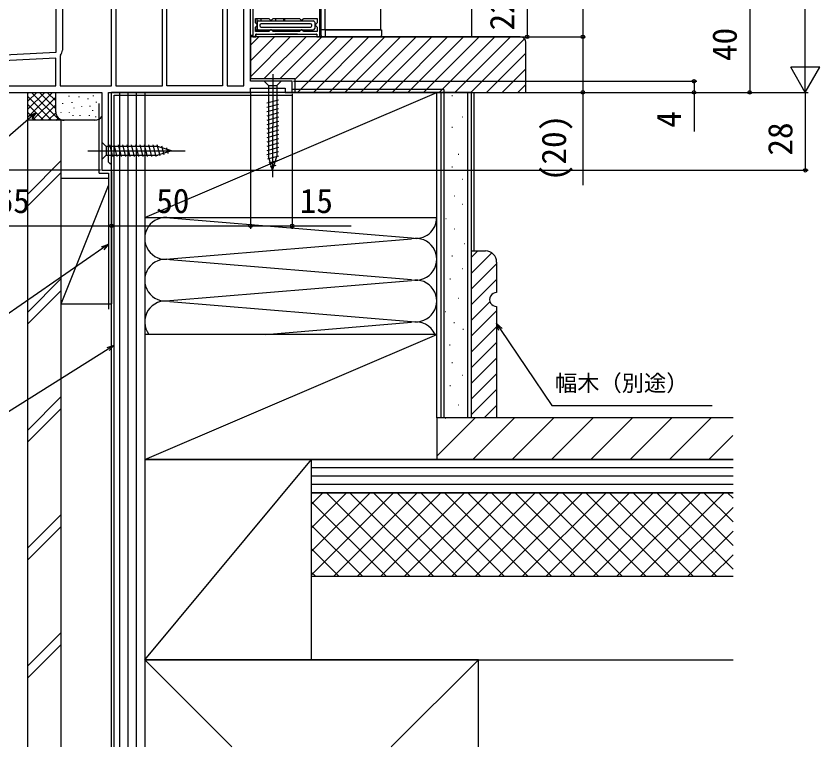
# Model space of a CAD drawing. Units: millimetres, scale not verified. Extents: x -525 to 525, y -783 to 779.
# Drawn here: x -314.2 to -25.2, y -238.1 to 24.7 of the extents above; entities that cross this region are included whole.
import ezdxf
from ezdxf.enums import TextEntityAlignment as Align

# ---------------------------------------------------------------- set-up
doc = ezdxf.new("R2010")
doc.units = ezdxf.units.MM
doc.header["$LTSCALE"] = 4
for name, color, linetype in [('0-2_YKK_11', 7, 'Continuous'), ('0-4_YKK_12', 2, 'Continuous'), ('0-5_YKK_13', 4, 'Continuous'), ('0-7_YKK_D', 6, 'Continuous'), ('0-9_YSS_K', 3, 'Continuous'), ('0-A_YSS_KE', 3, 'Continuous')]:
    doc.layers.add(name, color=color, linetype=linetype)
doc.styles.add('ＭＳ ゴシック', font='')
doc.styles.get('ＭＳ ゴシック').set_extended_font_data('MS Gothic')

msp = doc.modelspace()

# ---------------------------------------------------------------- linework, layer by layer
at = {"layer": '0-2_YKK_11'}
for p, q in [((-212.095, 19.496), (-212.395, 19.196)), ((-206.095, 17.296), (-205.095, 17.296))]:
    msp.add_line(p, q, dxfattribs=at)
for points in [[(-229.995, 1.3), (-229.995, 65.3), (-231.795, 65.3), (-231.795, 63.3), (-239.995, 63.3), (-239.995, 60)], [(-293.78, 38.126), (-292.788, 32.5), (-297.595, 32.5), (-297.595, 37.856), (-297.053, 38.724), (-297.373, 39.3), (-299.995, 39.3), (-299.995, 11.658), (-344.048, 9.35)], [(-229.095, 39.296), (-229.095, 17.296), (-228.095, 17.296), (-228.095, 18.296), (-206.095, 18.296), (-206.095, 17.296)], [(-205.095, 17.296), (-205.095, 39.296)], [(-279.995, -0.3), (-279.995, 36.9), (-283.095, 36.9), (-283.095, 33)], [(-239.995, 32.7), (-239.995, -0.3), (-259.995, -0.3), (-259.995, 32.7), (-258.595, 32.7)], [(-285.995, 30.1), (-297.595, 30.1), (-297.595, 12.533)], [(-212.395, 19.196), (-221.795, 19.196), (-222.095, 19.496), (-222.395, 19.796), (-222.795, 19.796), (-223.095, 19.496), (-223.395, 19.196), (-228.195, 19.196), (-228.195, 20.746), (-227.895, 21.046), (-227.595, 21.346), (-227.595, 21.746), (-227.895, 22.046), (-228.195, 22.346), (-228.195, 23.896), (-223.395, 23.896), (-223.095, 23.596), (-222.795, 23.296), (-222.395, 23.296), (-222.095, 23.596), (-221.795, 23.896), (-212.395, 23.896), (-212.095, 23.596), (-211.795, 23.296), (-211.395, 23.296), (-211.095, 23.596), (-210.795, 23.896), (-205.995, 23.896), (-205.995, 22.346), (-206.295, 22.046), (-206.595, 21.746), (-206.595, 21.346), (-206.295, 21.046), (-205.995, 20.746), (-205.995, 19.196), (-210.795, 19.196), (-211.095, 19.496), (-211.395, 19.796), (-211.795, 19.796), (-212.095, 19.496)], [(-298.278, 10.665), (-298.395, 10.342), (-298.395, -0.3), (-279.995, -0.3)], [(-343.995, -2.7), (-283.395, -2.7), (-283.395, -30.7), (-279.995, -30.7), (-279.995, -28.8), (-280.495, -28.3), (-280.995, -27.8), (-280.995, -2.7), (-229.995, -2.7), (-229.995, -1.2), (-217.495, -1.2), (-217.495, -2.7), (-214.995, -2.7), (-214.995, 1.3), (-229.995, 1.3)]]:
    msp.add_lwpolyline(points, dxfattribs=at)
for points in [[(-238.395, 37.7), (-238.395, -0.3), (-232.395, -0.3), (-232.395, 37.7)], [(-261.595, -0.3), (-261.595, 36.9), (-278.395, 36.9), (-278.395, -0.3)], [(-299.995, 9.656), (-342.595, 7.423), (-342.595, -0.3), (-299.995, -0.3)]]:
    msp.add_lwpolyline(points, close=True, dxfattribs=at)
msp.add_arc((-300.495, 12.533), 2.9, 319.88081, 0.00001, dxfattribs=at)
at = {"layer": '0-4_YKK_12'}
for p, q in [((-204.595, 19.797), (-204.595, 183.57)), ((-203.095, 19.797), (-203.095, 183.57)), ((-183.095, 19.797), (-183.095, 183.57)), ((-183.095, 19.797), (-205.095, 19.797))]:
    msp.add_line(p, q, dxfattribs=at)
at = {"layer": '0-5_YKK_13'}
for p, q in [((-227.595, 19.796), (-227.595, 23.896)), ((-226.295, 23.896), (-226.295, 22.996)), ((-222.595, 23.296), (-222.895, 22.996)), ((-222.295, 22.996), (-222.595, 23.296)), ((-220.895, 22.996), (-220.895, 23.896)), ((-217.995, 22.996), (-217.995, 23.896)), ((-217.795, 23.896), (-217.795, 22.996)), ((-204.895, 24.296), (-204.895, 19.796)), ((-227.095, 22.996), (-207.395, 22.996)), ((-226.595, 21.496), (-226.595, 21.296)), ((-208.395, 21.996), (-226.095, 21.996)), ((-226.095, 20.796), (-208.395, 20.796)), ((-207.895, 21.296), (-207.895, 21.496)), ((-206.895, 22.496), (-206.895, 20.296)), ((-206.895, 21.996), (-206.595, 21.696)), ((-206.592, 21.299), (-206.895, 20.996)), ((-229.095, 19.796), (-229.095, 17.796)), ((-228.195, 19.796), (-207.395, 19.796)), ((-228.095, 17.996), (-228.095, 17.796)), ((-227.795, 18.296), (-206.395, 18.296)), ((-221.095, 19.196), (-221.095, 19.796)), ((-213.095, 18.296), (-221.095, 18.296)), ((-219.095, 19.796), (-219.095, 19.196)), ((-215.095, 18.296), (-219.095, 18.296)), ((-215.095, 19.196), (-215.095, 19.796)), ((-213.095, 19.796), (-213.095, 19.196)), ((-206.095, 17.996), (-206.095, 17.596)), ((-204.595, 17.796), (-204.595, 19.796)), ((-205.795, 17.296), (-203.495, 17.296)), ((-203.495, 17.296), (-183.395, 17.296)), ((-221.995, 3.8), (-221.996, -33.2)), ((-218.896, 1.3), (-220.446, -0.25)), ((-223.546, -0.25), (-223.546, -25.784)), ((-220.446, -0.25), (-220.446, -25.784)), ((-219.896, -5.445), (-224.096, -6.571)), ((-219.896, -6.998), (-224.096, -8.123)), ((-219.896, -8.551), (-224.096, -9.676)), ((-219.896, -10.104), (-224.096, -11.229)), ((-219.896, -11.657), (-224.096, -12.782)), ((-219.896, -13.21), (-224.096, -14.335)), ((-219.896, -14.763), (-224.096, -15.888)), ((-219.896, -16.316), (-224.096, -17.441)), ((-219.896, -17.869), (-224.096, -18.994)), ((-219.896, -19.421), (-224.096, -20.547)), ((-283.395, -20.6), (-283.395, -26.8)), ((-283.395, -20.6), (-281.845, -22.15)), ((-263.311, -22.15), (-281.845, -22.15)), ((-281.845, -22.15), (-281.845, -25.25)), ((-279.419, -25.8), (-280.544, -21.6)), ((-277.866, -25.8), (-278.992, -21.6)), ((-276.313, -25.8), (-277.439, -21.6)), ((-274.76, -25.8), (-275.886, -21.6)), ((-273.207, -25.8), (-274.333, -21.6)), ((-271.654, -25.8), (-272.78, -21.6)), ((-270.102, -25.8), (-271.227, -21.6)), ((-268.549, -25.8), (-269.674, -21.6)), ((-266.996, -25.8), (-268.121, -21.6)), ((-265.443, -25.8), (-266.568, -21.6)), ((-263.89, -25.8), (-265.015, -21.6)), ((-262.406, -25.541), (-263.462, -21.6)), ((-258.395, -23.7), (-263.311, -22.15)), ((-260.974, -25.09), (-261.788, -22.054)), ((-259.542, -24.638), (-260.092, -22.588)), ((-219.896, -20.974), (-224.096, -22.1)), ((-219.896, -22.527), (-224.096, -23.653)), ((-288.395, -23.7), (-253.395, -23.7)), ((-283.395, -26.8), (-281.845, -25.25)), ((-281.845, -25.25), (-263.311, -25.25)), ((-258.395, -23.7), (-263.311, -25.25)), ((-219.896, -24.08), (-224.096, -25.206)), ((-219.896, -25.633), (-223.837, -26.689)), ((-221.996, -30.7), (-223.546, -25.784)), ((-221.996, -30.7), (-223.546, -25.784)), ((-221.996, -30.7), (-220.446, -25.784)), ((-220.35, -27.308), (-223.386, -28.121)), ((-220.884, -29.004), (-222.934, -29.553))]:
    msp.add_line(p, q, dxfattribs=at)
msp.add_lwpolyline([(-229.095, 17.796), (-230.015, 17.796), (-230.015, 27.796), (-229.095, 27.796)], close=True, dxfattribs=at)
for points in [[(-211.295, 22.996), (-211.595, 23.296), (-211.895, 22.996)], [(-227.595, 22.496), (-227.595, 20.296), (-227.595, 22.496)], [(-202.995, 17.796), (-202.995, 19.796), (-204.895, 19.796)], [(-202.995, 19.796), (-182.895, 19.796), (-182.895, 17.796)], [(-218.896, 1.3), (-225.096, 1.3), (-223.546, -0.25), (-220.446, -0.25)]]:
    msp.add_lwpolyline(points, dxfattribs=at)
for centre, radius, start, end in [((-205.395, 24.296), 0.5, 0, 53.1301), ((-227.095, 22.496), 0.5, 90, 180), ((-227.095, 20.296), 0.5, 180, 270), ((-226.095, 21.496), 0.5, 90, 180), ((-226.095, 21.296), 0.5, 180, 270), ((-208.395, 21.496), 0.5, 0, 90), ((-208.395, 21.296), 0.5, 270, 0), ((-207.395, 22.496), 0.5, 0, 90), ((-207.395, 20.296), 0.5, 270, 0), ((-228.595, 17.796), 0.5, 180, 270), ((-228.595, 17.796), 0.5, 270, 0), ((-227.795, 17.996), 0.3, 90, 180), ((-206.395, 17.996), 0.3, 0, 90), ((-205.795, 17.596), 0.3, 180, 270), ((-204.095, 17.796), 0.5, 180, 270), ((-203.495, 17.796), 0.5, 270, 0), ((-183.395, 17.796), 0.5, 270, 0)]:
    msp.add_arc(centre, radius, start, end, dxfattribs=at)
at = {"layer": '0-7_YKK_D'}
for p, q in [((-30.495, 7.8), (-30.495, 486.8)), ((-110.504, 443.298), (-110.504, 17.296)), ((-130.504, 39.297), (-130.504, 17.297)), ((-50.495, 37.3), (-50.495, -2.7)), ((-204.595, 17.297), (-129.504, 17.297)), ((-202.744, 17.296), (-109.504, 17.296)), ((-131.995, 17.3), (-109.504, 17.3)), ((-30.495, -2.7), (-30.495, 15.487)), ((-30.495, -2.7), (-35.745, 6.393)), ((-25.245, 6.393), (-35.745, 6.393)), ((-30.495, -2.7), (-25.245, 6.393)), ((-214.495, 1.3), (-69.495, 1.3)), ((-215.245, -2.7), (-29.495, -2.7)), ((-215.245, -2.7), (-29.495, -2.7)), ((-214.495, -2.7), (-49.495, -2.7)), ((-214.495, -2.7), (-69.495, -2.7)), ((-129.995, -2.7), (-109.504, -2.7)), ((-30.495, -2.7), (-30.495, -30.7)), ((-229.995, -2.95), (-229.995, -51.7)), ((-229.995, -3.95), (-229.995, -51.7)), ((-214.995, -3.2), (-214.995, -51.7)), ((-283.895, -30.7), (-446, -30.7)), ((-280.695, -30.7), (-29.495, -30.7)), ((-279.995, -31.2), (-279.995, -51.7)), ((-279.995, -31.2), (-279.995, -51.7)), ((-344.995, -50.7), (-279.995, -50.7)), ((-279.995, -50.7), (-229.995, -50.7))]:
    msp.add_line(p, q, dxfattribs=at)
for points in [[(-110.504, 17.3), (-110.504, -2.7), (-110.504, -36.045)], [(-70.495, 1.3), (-70.495, -2.7), (-70.495, -16.818)], [(-307.063, -9.977), (-308.99, -11.648), (-354.006, -50.7), (-438.58, -50.7)], [(-309.437, -11.132), (-307.063, -9.977), (-308.542, -12.164)], [(-229.995, -50.7), (-214.995, -50.7), (-193.718, -50.7)], [(-280.995, -57.287), (-283.091, -58.74), (-330.123, -91.351), (-418.073, -91.351)], [(-283.48, -58.179), (-280.995, -57.287), (-282.702, -59.301)], [(-140.632, -88.315), (-141.495, -85.82), (-139.501, -87.549)], [(-141.495, -85.82), (-140.067, -87.932), (-121.582, -115.254), (-63.957, -115.254)], [(-278.995, -93.611), (-281.154, -94.969), (-329.696, -125.51), (-413.833, -125.51)], [(-281.518, -94.39), (-278.995, -93.611), (-280.79, -95.547)]]:
    msp.add_lwpolyline(points, dxfattribs=at)
for centre in [(-130.504, 17.297), (-110.504, 17.3), (-110.504, 17.296), (-70.495, 1.3), (-110.504, -2.7), (-70.495, -2.7), (-50.495, -2.7), (-30.495, -30.7), (-279.995, -50.7), (-279.995, -50.7), (-229.995, -50.7), (-229.995, -50.7), (-214.995, -50.7)]:
    msp.add_circle(centre, 0.637, dxfattribs=at)
at = {"layer": '0-9_YSS_K'}
for p, q in [((-150.495, 183.57), (-150.495, 17.3)), ((-229.995, 14.271), (-226.966, 17.3)), ((-229.995, 8.614), (-221.309, 17.3)), ((-229.995, 2.957), (-215.652, 17.3)), ((-224.995, 2.3), (-209.995, 17.3)), ((-219.339, 2.3), (-204.339, 17.3)), ((-213.995, 1.986), (-198.682, 17.3)), ((-213.025, -2.7), (-193.025, 17.3)), ((-207.368, -2.7), (-187.368, 17.3)), ((-201.711, -2.7), (-181.711, 17.3)), ((-196.054, -2.7), (-176.054, 17.3)), ((-190.397, -2.7), (-170.397, 17.3)), ((-184.741, -2.7), (-164.741, 17.3)), ((-179.084, -2.7), (-159.084, 17.3)), ((-173.427, -2.7), (-153.427, 17.3)), ((-167.77, -2.7), (-147.77, 17.3)), ((-162.113, -2.7), (-142.113, 17.3)), ((-156.456, -2.7), (-136.456, 17.3)), ((-150.799, -2.7), (-131.487, 16.613)), ((-145.143, -2.7), (-130.995, 11.447)), ((-139.486, -2.7), (-130.995, 5.79)), ((-133.829, -2.7), (-130.995, 0.133)), ((-309.995, -12.7), (-309.995, -2.7)), ((-309.995, -11.558), (-301.138, -2.7)), ((-309.995, -8.729), (-303.966, -2.7)), ((-309.995, -5.901), (-306.794, -2.7)), ((-309.995, -3.073), (-309.623, -2.7)), ((-308.682, -2.7), (-298.682, -12.7)), ((-305.853, -2.7), (-299.995, -8.558)), ((-303.025, -2.7), (-299.995, -5.729)), ((-300.196, -2.7), (-299.995, -2.901)), ((-299.995, -9.7), (-299.995, -2.7)), ((-267.995, -2.7), (-279.995, -2.7)), ((-279.995, -238.05), (-279.995, -2.7)), ((-276.995, -238.05), (-276.995, -2.7)), ((-273.995, -238.05), (-273.995, -2.7)), ((-270.995, -238.05), (-270.995, -2.7)), ((-267.995, -2.7), (-267.995, -238.05)), ((-267.995, -47.7), (-162.995, -2.7)), ((-161.495, -2.7), (-161.495, -119.701)), ((-151.995, -2.7), (-151.995, -119.701)), ((-149.495, -59.7), (-149.495, -2.7)), ((-309.995, -4.215), (-301.51, -12.7)), ((-308.309, -12.7), (-299.995, -4.386)), ((-295.24, -3.916), (-295.24, -4.116)), ((-291.647, -4.22), (-291.647, -4.42)), ((-288.43, -4.888), (-288.43, -5.088)), ((-286.581, -3.804), (-286.581, -4.004)), ((-157.526, -3.809), (-157.326, -3.809)), ((-309.995, -7.043), (-304.339, -12.7)), ((-305.481, -12.7), (-299.995, -7.215)), ((-297.5, -6.557), (-297.5, -6.757)), ((-294.153, -6.223), (-294.153, -6.423)), ((-293.494, -8.226), (-293.494, -8.426)), ((-290.701, -7.623), (-290.701, -7.823)), ((-287.762, -7.558), (-287.762, -7.758)), ((-285.494, -6.111), (-285.494, -6.311)), ((-160.51, -8.53), (-160.31, -8.53)), ((-309.995, -9.872), (-307.167, -12.7)), ((-302.652, -12.7), (-299.978, -10.025)), ((-298.168, -9.895), (-298.168, -10.095)), ((-295.155, -9.895), (-295.155, -10.095)), ((-293.828, -10.896), (-293.828, -11.096)), ((-291.313, -10.896), (-291.313, -11.096)), ((-287.932, -10.896), (-287.932, -11.096)), ((-286.749, -9.09), (-286.749, -9.29)), ((-285.663, -11.397), (-285.663, -11.597)), ((-153.796, -11.514), (-153.596, -11.514)), ((-296.995, -12.7), (-309.995, -12.7)), ((-299.824, -12.7), (-299.029, -11.905)), ((-285.645, -12.7), (-296.995, -12.7)), ((-157.526, -15.244), (-157.326, -15.244)), ((-160.51, -20.466), (-160.31, -20.466)), ((-155.288, -24.942), (-155.088, -24.942)), ((-297.995, -27.242), (-309.995, -39.242)), ((-309.995, -43.485), (-297.995, -31.485)), ((-157.526, -29.418), (-157.326, -29.418)), ((-297.995, -78.7), (-297.995, -33.7)), ((-280.995, -33.7), (-297.995, -33.7)), ((-279.995, -33.7), (-279.995, -78.7)), ((-153.796, -33.894), (-153.596, -33.894)), ((-297.995, -78.7), (-280.995, -36.2)), ((-160.51, -36.878), (-160.31, -36.878)), ((-156.78, -39.862), (-156.58, -39.862)), ((-153.796, -42.846), (-153.596, -42.846)), ((-258.964, -47.858), (-172.027, -55.042)), ((-159.764, -48.068), (-159.564, -48.068)), ((-156.78, -51.797), (-156.58, -51.797)), ((-258.964, -62.542), (-172.027, -55.358)), ((-153.05, -57.019), (-152.85, -57.019)), ((-150.495, -62.002), (-148.193, -59.7)), ((-150.495, -67.659), (-143.236, -60.399)), ((-172.027, -70.042), (-258.964, -62.858)), ((-157.526, -61.495), (-157.326, -61.495)), ((-153.796, -65.971), (-153.596, -65.971)), ((-150.495, -73.316), (-141.495, -64.316)), ((-141.495, -63.7), (-141.495, -74.7)), ((-297.995, -69.669), (-309.995, -81.669)), ((-258.964, -77.542), (-172.027, -70.358)), ((-158.272, -69.701), (-158.072, -69.701)), ((-150.495, -78.973), (-141.495, -69.973)), ((-297.995, -73.911), (-309.995, -85.911)), ((-258.964, -77.858), (-172.027, -85.042)), ((-155.212, -76.632), (-155.012, -76.632)), ((-150.495, -84.629), (-143.865, -77.998)), ((-297.995, -78.7), (-279.995, -78.7)), ((-160.014, -81.434), (-159.814, -81.434)), ((-150.495, -90.286), (-141.495, -81.286)), ((-224.572, -89.7), (-172.027, -85.358)), ((-156.813, -85.435), (-156.613, -85.435)), ((-153.612, -87.836), (-153.412, -87.836)), ((-150.495, -95.943), (-141.495, -86.943)), ((-267.995, -134.7), (-162.995, -89.7)), ((-158.414, -93.439), (-158.214, -93.439)), ((-150.495, -101.6), (-141.495, -92.6)), ((-150.495, -107.257), (-141.495, -98.257)), ((-157.526, -99.864), (-157.326, -99.864)), ((-150.495, -112.914), (-141.495, -103.914)), ((-153.796, -104.34), (-153.596, -104.34)), ((-158.272, -108.07), (-158.072, -108.07)), ((-150.495, -118.571), (-141.495, -109.571)), ((-297.995, -112.095), (-309.995, -124.095)), ((-155.212, -115.001), (-155.012, -115.001)), ((-145.968, -119.7), (-141.495, -115.227)), ((-297.995, -116.338), (-309.995, -128.338)), ((-162.995, -133.496), (-149.205, -119.706)), ((-160.014, -119.802), (-159.814, -119.802)), ((-150.057, -134.7), (-135.068, -119.711)), ((-135.915, -134.7), (-120.932, -119.717)), ((-121.773, -134.7), (-106.795, -119.722)), ((-107.633, -134.702), (-92.658, -119.727)), ((-93.503, -134.714), (-78.521, -119.733)), ((-79.373, -134.727), (-64.369, -119.723)), ((-65.23, -134.725), (-56.53, -126.025)), ((-267.995, -206.7), (-207.995, -134.7)), ((-56.495, -137.7), (-207.995, -137.7)), ((-56.495, -140.7), (-207.995, -140.7)), ((-56.495, -143.7), (-207.995, -143.7)), ((-56.495, -146.7), (-207.995, -146.7)), ((-207.995, -146.7), (-56.495, -146.7)), ((-207.995, -206.7), (-207.995, -146.7)), ((-207.995, -150.726), (-203.969, -146.7)), ((-207.995, -159.211), (-195.484, -146.7)), ((-207.995, -167.697), (-186.999, -146.7)), ((-207.995, -176.182), (-178.513, -146.7)), ((-172.697, -176.7), (-202.697, -146.7)), ((-200.028, -176.7), (-170.028, -146.7)), ((-164.212, -176.7), (-194.212, -146.7)), ((-191.543, -176.7), (-161.543, -146.7)), ((-155.727, -176.7), (-185.727, -146.7)), ((-183.058, -176.7), (-153.058, -146.7)), ((-147.241, -176.7), (-177.241, -146.7)), ((-174.572, -176.7), (-144.572, -146.7)), ((-138.756, -176.7), (-168.756, -146.7)), ((-166.087, -176.7), (-136.087, -146.7)), ((-130.271, -176.7), (-160.271, -146.7)), ((-157.602, -176.7), (-127.602, -146.7)), ((-121.786, -176.7), (-151.786, -146.7)), ((-149.117, -176.7), (-119.117, -146.7)), ((-113.3, -176.7), (-143.3, -146.7)), ((-140.631, -176.7), (-110.631, -146.7)), ((-104.815, -176.7), (-134.815, -146.7)), ((-132.146, -176.7), (-102.146, -146.7)), ((-96.33, -176.7), (-126.33, -146.7)), ((-123.661, -176.7), (-93.661, -146.7)), ((-87.844, -176.7), (-117.844, -146.7)), ((-115.175, -176.7), (-85.175, -146.7)), ((-79.359, -176.7), (-109.359, -146.7)), ((-106.69, -176.7), (-76.69, -146.7)), ((-70.874, -176.7), (-100.874, -146.7)), ((-98.205, -176.7), (-68.205, -146.7)), ((-62.389, -176.7), (-92.389, -146.7)), ((-89.72, -176.7), (-59.72, -146.7)), ((-56.495, -174.108), (-83.903, -146.7)), ((-56.495, -165.623), (-75.418, -146.7)), ((-56.495, -157.137), (-66.933, -146.7)), ((-56.495, -148.652), (-58.447, -146.7)), ((-181.183, -176.7), (-207.995, -149.887)), ((-81.234, -176.7), (-56.495, -151.961)), ((-297.995, -154.521), (-309.995, -166.521)), ((-297.995, -158.764), (-309.995, -170.764)), ((-189.668, -176.7), (-207.995, -158.372)), ((-72.749, -176.7), (-56.495, -160.446)), ((-198.153, -176.7), (-207.995, -166.858)), ((-64.264, -176.7), (-56.495, -168.932)), ((-206.638, -176.7), (-207.995, -175.343)), ((-207.995, -176.7), (-56.495, -176.7)), ((-297.995, -196.948), (-309.995, -208.948)), ((-297.995, -201.19), (-309.995, -213.19)), ((-267.995, -206.7), (-236.645, -238.05)), ((-207.995, -206.7), (-56.495, -206.7)), ((-179.346, -238.05), (-147.995, -206.7))]:
    msp.add_line(p, q, dxfattribs=at)
for points in [[(-150.495, -119.7), (-150.495, -59.7), (-145.495, -59.7)], [(-141.495, -79.7), (-141.495, -119.7), (-150.495, -119.7)]]:
    msp.add_lwpolyline(points, dxfattribs=at)
for centre, radius, start, end in [((-296.995, -9.7), 3, 180, 270), ((-285.895, -9.7), 3, 270, 326.44238), ((-260.495, -55.2), 7.5, 78.21647, 281.78351), ((-170.495, -47.7), 7.5, 258.21646, 0), ((-170.495, -62.7), 7.5, 258.21646, 101.78354), ((-145.495, -63.7), 4, 0.00001, 89.99999), ((-260.495, -70.2), 7.5, 78.21647, 281.78351), ((-170.495, -77.7), 7.5, 258.21646, 101.78354), ((-141.495, -77.2), 2.5, 89.99999, 270.00001), ((-260.495, -85.2), 7.5, 78.21647, 216.8699), ((-170.495, -92.7), 7.5, 23.57819, 101.78354)]:
    msp.add_arc(centre, radius, start, end, dxfattribs=at)
at = {"layer": '0-A_YSS_KE'}
for p, q in [((-160.495, -1.7), (-214.995, -1.7)), ((-150.495, -2.7), (-162.995, -2.7)), ((-162.995, -119.701), (-162.995, -2.7)), ((-160.495, -1.7), (-160.495, -119.7)), ((-150.495, -119.701), (-150.495, -2.7)), ((-284.344, -31.7), (-284.344, -6.7)), ((-309.995, -238.05), (-309.995, -12.7)), ((-150.495, -119.701), (-162.995, -119.701)), ((-56.495, -134.7), (-207.995, -134.7)), ((-207.995, -146.7), (-207.995, -134.7)), ((-207.995, -146.7), (-56.495, -146.7))]:
    msp.add_line(p, q, dxfattribs=at)
for points in [[(-132.995, 17.3), (-229.995, 17.3), (-229.995, 2.3), (-213.995, 2.3), (-213.995, -2.7), (-130.995, -2.7), (-130.995, 15.3)], [(-278.995, -238.05), (-278.995, -3.7), (-214.995, -3.7)], [(-297.995, -238.05), (-297.995, -12.7), (-309.995, -12.7)], [(-284.344, -31.7), (-280.995, -31.7), (-280.995, -80.7)], [(-267.995, -89.7), (-267.995, -134.7), (-267.995, -238.05)], [(-162.995, -119.701), (-162.995, -89.7), (-267.995, -89.7), (-267.995, -134.7), (-162.995, -134.7)], [(-56.495, -119.7), (-162.995, -119.7), (-162.995, -134.7), (-56.495, -134.7)], [(-267.995, -134.7), (-267.995, -206.7), (-207.995, -206.7)], [(-207.995, -206.7), (-207.995, -134.7), (-267.995, -134.7)], [(-147.995, -238.05), (-147.995, -206.7), (-267.995, -206.7), (-267.995, -238.05)]]:
    msp.add_lwpolyline(points, dxfattribs=at)
msp.add_lwpolyline([(-162.995, -47.7), (-162.995, -2.7), (-267.995, -2.7), (-267.995, -47.7)], close=True, dxfattribs=at)
msp.add_arc((-132.995, 15.3), 2, 0.00001, 89.99999, dxfattribs=at)

# ---------------------------------------------------------------- texts
at = {"layer": '0-7_YKK_D', "style": 'ＭＳ ゴシック'}
for s, p in [('22', (-132.504, 19.57)), ('40', (-52.495, 8.573)), ('4', (-72.495, -15.432)), ('(20)', (-113.868, -34.659)), ('28', (-32.495, -25.461))]:
    msp.add_text(s, height=8.798, rotation=90, dxfattribs=at).set_placement(p, align=Align.BOTTOM_LEFT)
for s, height, p in [('65', 8.798, (-321.257, -48.7)), ('50', 8.798, (-263.859, -48.7)), ('15', 8.798, (-212.286, -48.7)), ('幅木（別途）', 5.865, (-120.485, -111.898))]:
    msp.add_text(s, height=height, dxfattribs=at).set_placement(p, align=Align.BOTTOM_LEFT)

doc.saveas('drawing.dxf')
